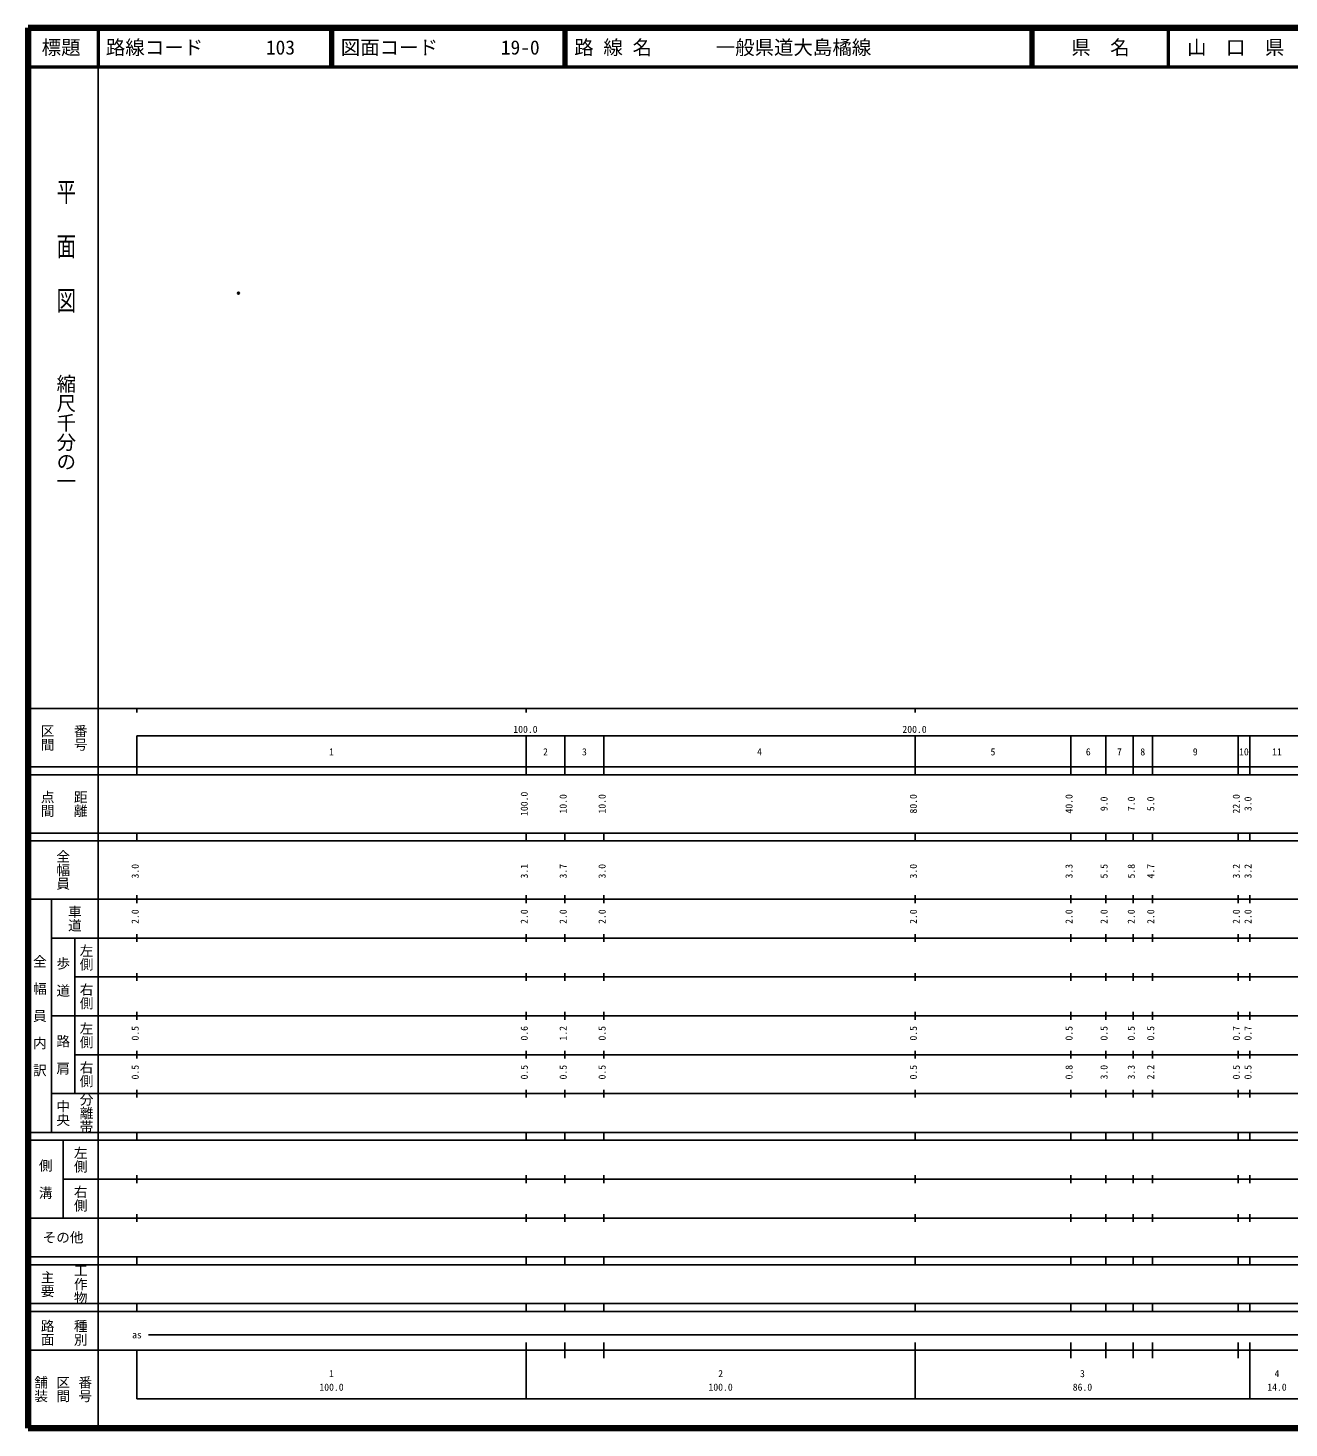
# Model space of a CAD drawing. Units: millimetres on the paper. Extents: x 40 to 680, y 20 to 380.
# Drawn here: x 40 to 364.1, y 20 to 380 of the extents above; entities that cross this region are included whole.
import ezdxf
from ezdxf.enums import TextEntityAlignment as Align

# ---------------------------------------------------------------- set-up
doc = ezdxf.new("R2010")
doc.units = ezdxf.units.MM
doc.header["$PDMODE"] = 32
doc.header["$PDSIZE"] = 0.5
doc.layers.add('M-OTRS', color=6, linetype='Continuous')
doc.layers.add('M-TTL-TXT', color=7, linetype='Continuous')
for name, color, linetype, lineweight in [('M-TTL', 2, 'Continuous', 140), ('M-TTL-BAND', 7, 'Continuous', 25), ('M-TTL-LINE', 7, 'Continuous', 50)]:
    doc.layers.add(name, color=color, linetype=linetype, lineweight=lineweight)
doc.styles.add('@ＭＳ ゴシック', font='')
doc.styles.add('ＭＳ ゴシック', font='')
doc.styles.get('@ＭＳ ゴシック').set_extended_font_data('@MS Gothic')
doc.styles.get('ＭＳ ゴシック').set_extended_font_data('MS Gothic')

msp = doc.modelspace()

# ---------------------------------------------------------------- linework, layer by layer
at = {"layer": 'M-OTRS'}
msp.add_point((94.066, 311.826), dxfattribs=at)
at = {"layer": 'M-TTL'}
for p, q in [((40, 380), (40, 20)), ((680, 380), (40, 380)), ((40, 20), (680, 20))]:
    msp.add_line(p, q, dxfattribs=at)
at = {"layer": 'M-TTL-BAND'}
for p, q in [((58, 370), (58, 20)), ((40, 205), (579, 205)), ((68, 205), (68, 204)), ((168, 205), (168, 204)), ((268, 205), (268, 204)), ((68, 198), (579, 198)), ((68, 198), (68, 188)), ((168, 188), (168, 198)), ((178, 188), (178, 198)), ((188, 188), (188, 198)), ((268, 188), (268, 198)), ((308, 188), (308, 198)), ((317, 188), (317, 198)), ((324, 188), (324, 198)), ((329, 188), (329, 198)), ((351, 188), (351, 198)), ((354, 188), (354, 198)), ((40, 190), (579, 190)), ((40, 188), (579, 188)), ((40, 173), (579, 173)), ((68, 171), (68, 173)), ((168, 171), (168, 173)), ((178, 171), (178, 173)), ((188, 171), (188, 173)), ((268, 171), (268, 173)), ((308, 171), (308, 173)), ((317, 171), (317, 173)), ((324, 171), (324, 173)), ((329, 171), (329, 173)), ((351, 171), (351, 173)), ((354, 171), (354, 173)), ((40, 171), (579, 171)), ((40, 156), (579, 156)), ((46, 96), (46, 156)), ((68, 155), (68, 157)), ((168, 155), (168, 157)), ((178, 155), (178, 157)), ((188, 155), (188, 157)), ((268, 155), (268, 157)), ((308, 155), (308, 157)), ((317, 155), (317, 157)), ((324, 155), (324, 157)), ((329, 155), (329, 157)), ((351, 155), (351, 157)), ((354, 155), (354, 157)), ((46, 146), (579, 146)), ((52, 146), (52, 106)), ((68, 145), (68, 147)), ((168, 145), (168, 147)), ((178, 145), (178, 147)), ((188, 145), (188, 147)), ((268, 145), (268, 147)), ((308, 145), (308, 147)), ((317, 145), (317, 147)), ((324, 145), (324, 147)), ((329, 145), (329, 147)), ((351, 145), (351, 147)), ((354, 145), (354, 147)), ((68, 135), (68, 137)), ((168, 135), (168, 137)), ((178, 135), (178, 137)), ((188, 135), (188, 137)), ((268, 135), (268, 137)), ((308, 135), (308, 137)), ((317, 135), (317, 137)), ((324, 135), (324, 137)), ((329, 135), (329, 137)), ((351, 135), (351, 137)), ((354, 135), (354, 137)), ((52, 136), (579, 136)), ((46, 126), (579, 126)), ((68, 125), (68, 127)), ((168, 125), (168, 127)), ((178, 125), (178, 127)), ((188, 125), (188, 127)), ((268, 125), (268, 127)), ((308, 125), (308, 127)), ((317, 125), (317, 127)), ((324, 125), (324, 127)), ((329, 125), (329, 127)), ((351, 125), (351, 127)), ((354, 125), (354, 127)), ((52, 116), (579, 116)), ((68, 115), (68, 117)), ((168, 115), (168, 117)), ((178, 115), (178, 117)), ((188, 115), (188, 117)), ((268, 115), (268, 117)), ((308, 115), (308, 117)), ((317, 115), (317, 117)), ((324, 115), (324, 117)), ((329, 115), (329, 117)), ((351, 115), (351, 117)), ((354, 115), (354, 117)), ((46, 106), (579, 106)), ((68, 105), (68, 107)), ((168, 105), (168, 107)), ((178, 105), (178, 107)), ((188, 105), (188, 107)), ((268, 105), (268, 107)), ((308, 105), (308, 107)), ((317, 105), (317, 107)), ((324, 105), (324, 107)), ((329, 105), (329, 107)), ((351, 105), (351, 107)), ((354, 105), (354, 107)), ((40, 96), (579, 96)), ((40, 94), (579, 94)), ((49, 94), (49, 74)), ((68, 94), (68, 96)), ((168, 94), (168, 96)), ((178, 94), (178, 96)), ((188, 94), (188, 96)), ((268, 94), (268, 96)), ((308, 94), (308, 96)), ((317, 94), (317, 96)), ((324, 94), (324, 96)), ((329, 94), (329, 96)), ((351, 94), (351, 96)), ((354, 94), (354, 96)), ((49, 84), (579, 84)), ((68, 83), (68, 85)), ((168, 83), (168, 85)), ((178, 83), (178, 85)), ((188, 83), (188, 85)), ((268, 83), (268, 85)), ((308, 83), (308, 85)), ((317, 83), (317, 85)), ((324, 83), (324, 85)), ((329, 83), (329, 85)), ((351, 83), (351, 85)), ((354, 83), (354, 85)), ((40, 74), (579, 74)), ((68, 73), (68, 75)), ((168, 73), (168, 75)), ((178, 73), (178, 75)), ((188, 73), (188, 75)), ((268, 73), (268, 75)), ((308, 73), (308, 75)), ((317, 73), (317, 75)), ((324, 73), (324, 75)), ((329, 73), (329, 75)), ((351, 73), (351, 75)), ((354, 73), (354, 75)), ((40, 64), (579, 64)), ((40, 62), (579, 62)), ((68, 62), (68, 64)), ((168, 62), (168, 64)), ((178, 62), (178, 64)), ((188, 62), (188, 64)), ((268, 62), (268, 64)), ((308, 62), (308, 64)), ((317, 62), (317, 64)), ((324, 62), (324, 64)), ((329, 62), (329, 64)), ((351, 62), (351, 64)), ((354, 62), (354, 64)), ((40, 52), (579, 52)), ((68, 50), (68, 52)), ((168, 50), (168, 52)), ((178, 50), (178, 52)), ((188, 50), (188, 52)), ((268, 50), (268, 52)), ((308, 50), (308, 52)), ((317, 50), (317, 52)), ((324, 50), (324, 52)), ((329, 50), (329, 52)), ((351, 50), (351, 52)), ((354, 50), (354, 52)), ((40, 50), (579, 50)), ((71, 44), (565, 44)), ((40, 40), (579, 40)), ((68, 40), (68, 27.5)), ((168, 27.5), (168, 42)), ((178, 38), (178, 42)), ((188, 38), (188, 42)), ((268, 27.5), (268, 42)), ((308, 38), (308, 42)), ((317, 38), (317, 42)), ((324, 38), (324, 42)), ((329, 38), (329, 42)), ((351, 38), (351, 42)), ((354, 27.5), (354, 42)), ((68, 27.5), (579, 27.5))]:
    msp.add_line(p, q, dxfattribs=at)
at = {"layer": 'M-TTL-LINE'}
for p, q in [((58, 380), (58, 370)), ((117.75, 380), (117.75, 370)), ((118.25, 380), (118.25, 370)), ((177.75, 380), (177.75, 370)), ((178.25, 380), (178.25, 370)), ((297.75, 380), (297.75, 370)), ((298.25, 380), (298.25, 370)), ((333, 380), (333, 370)), ((40, 370), (680, 370))]:
    msp.add_line(p, q, dxfattribs=at)

# ---------------------------------------------------------------- texts
at = {"layer": 'M-TTL-BAND', "style": '@ＭＳ ゴシック', "width": 1.4}
msp.add_text('平  面  図', height=3.666, rotation=270, dxfattribs=at).set_placement((49.777, 306.475), align=Align.MIDDLE_RIGHT)
at = {"layer": 'M-TTL-BAND', "style": '@ＭＳ ゴシック'}
msp.add_text('縮尺千分の一', height=3.666, rotation=270, dxfattribs=at).set_placement((49.777, 261.03), align=Align.MIDDLE_RIGHT)
for s, p in [('区間', (45, 197.5)), ('番号', (53.5, 197.5)), ('点間', (45, 180.5)), ('距離', (53.5, 180.5)), ('全幅員', (49, 163.5)), ('車道', (52, 151)), ('左側', (55, 141)), ('全\u3000幅\u3000員\u3000内\u3000訳', (43, 126)), ('歩\u3000道', (49, 136)), ('右側', (55, 131)), ('左側', (55, 121)), ('路\u3000肩', (49, 116)), ('右側', (55, 111)), ('分離帯', (55, 101)), ('中央', (49, 101)), ('左側', (53.5, 89)), ('側\u3000溝', (44.5, 84)), ('右側', (53.5, 79)), ('工作物', (53.5, 57)), ('主要', (45, 57)), ('路面', (45, 44.5)), ('種別', (53.5, 44.5)), ('舗装', (43.333, 30)), ('区間', (49, 30)), ('番号', (54.667, 30))]:
    msp.add_text(s, height=2.566, rotation=270, dxfattribs=at).set_placement(p, align=Align.MIDDLE_CENTER)
at = {"layer": 'M-TTL-BAND', "style": 'ＭＳ ゴシック'}
for s, p in [('100.0', (167.844, 198.195)), ('200.0', (267.844, 198.195)), ('1', (118, 192.405)), ('2', (173, 192.405)), ('3', (183, 192.405)), ('4', (228, 192.405)), ('5', (288, 192.405)), ('6', (312.5, 192.405)), ('7', (320.5, 192.405)), ('8', (326.5, 192.405)), ('9', (340, 192.405)), ('10', (352.5, 192.405)), ('11', (361, 192.405)), ('as', (68, 42.5)), ('1', (118, 32.523)), ('2', (218, 32.523)), ('3', (311, 32.523)), ('4', (361, 32.523)), ('100.0', (118, 29.033)), ('100.0', (218, 29.033)), ('86.0', (311, 29.033)), ('14.0', (361, 29.033))]:
    msp.add_text(s, height=1.833, dxfattribs=at).set_placement(p, align=Align.BOTTOM_CENTER)
for s, p in [('100.0', (169, 180.5)), ('10.0', (179, 180.5)), ('10.0', (189, 180.5)), ('80.0', (269, 180.5)), ('40.0', (309, 180.5)), ('9.0', (318, 180.5)), ('7.0', (325, 180.5)), ('5.0', (330, 180.5)), ('22.0', (352, 180.5)), ('3.0', (355, 180.5)), ('3.0', (69, 163.174)), ('3.1', (169, 163.174)), ('3.7', (179, 163.174)), ('3.0', (189, 163.174)), ('3.0', (269, 163.174)), ('3.3', (309, 163.174)), ('5.5', (318, 163.174)), ('5.8', (325, 163.174)), ('4.7', (330, 163.174)), ('3.2', (352, 163.174)), ('3.2', (355, 163.174)), ('2.0', (69, 151.5)), ('2.0', (169, 151.5)), ('2.0', (179, 151.5)), ('2.0', (189, 151.5)), ('2.0', (269, 151.5)), ('2.0', (309, 151.5)), ('2.0', (318, 151.5)), ('2.0', (325, 151.5)), ('2.0', (330, 151.5)), ('2.0', (352, 151.5)), ('2.0', (355, 151.5)), ('0.5', (69, 121.5)), ('0.6', (169, 121.5)), ('1.2', (179, 121.5)), ('0.5', (189, 121.5)), ('0.5', (269, 121.5)), ('0.5', (309, 121.5)), ('0.5', (318, 121.5)), ('0.5', (325, 121.5)), ('0.5', (330, 121.5)), ('0.7', (352, 121.5)), ('0.7', (355, 121.5)), ('0.5', (69, 111.5)), ('0.5', (169, 111.5)), ('0.5', (179, 111.5)), ('0.5', (189, 111.5)), ('0.5', (269, 111.5)), ('0.8', (309, 111.5)), ('3.0', (318, 111.5)), ('3.3', (325, 111.5)), ('2.2', (330, 111.5)), ('0.5', (352, 111.5)), ('0.5', (355, 111.5))]:
    msp.add_text(s, height=1.833, rotation=90, dxfattribs=at).set_placement(p, align=Align.BOTTOM_CENTER)
msp.add_text('その他', height=2.566, dxfattribs=at).set_placement((49, 69), align=Align.MIDDLE_CENTER)
at = {"layer": 'M-TTL-TXT', "style": 'ＭＳ ゴシック'}
for s, p in [('標題', (48.5, 375)), ('県\u3000名', (315.625, 375)), ('山\u3000口\u3000県', (350.375, 375))]:
    msp.add_text(s, height=3.666, dxfattribs=at).set_placement(p, align=Align.MIDDLE_CENTER)
for s, p in [('路線コード', (60, 375)), ('103', (101.142, 375)), ('図面コード', (120.38, 375)), ('19-0', (161.521, 375)), ('路 線 名', (180.38, 375)), ('一般県道大島橘線', (216.734, 375))]:
    msp.add_text(s, height=3.666, dxfattribs=at).set_placement(p, align=Align.MIDDLE_LEFT)

doc.saveas('drawing.dxf')
